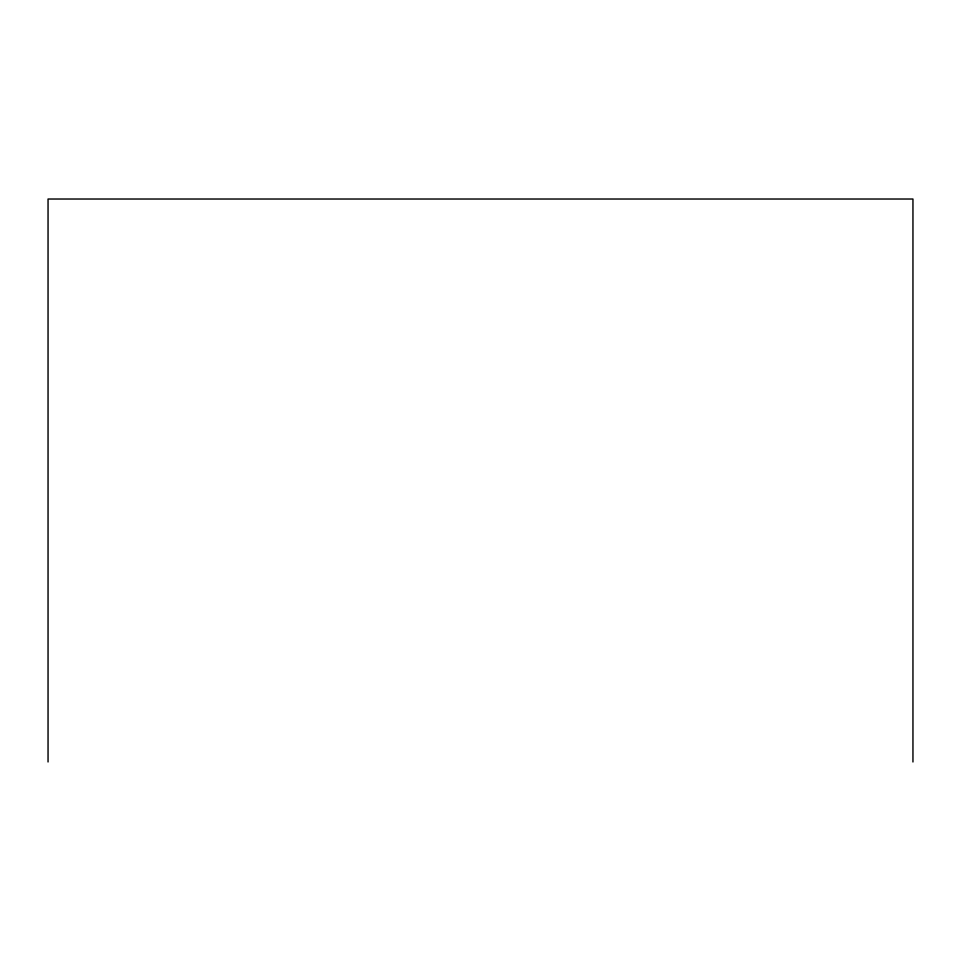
<?xml version="1.0" encoding="UTF-8"?>
<svg xmlns="http://www.w3.org/2000/svg" width="961" height="961" viewBox="0 0 961 961"><rect width="100%" height="100%" fill="white"/><g stroke="black" fill="none" stroke-linecap="round" stroke-linejoin="round"><path stroke-width="1.44" d="M912.95 761.977L912.95 199.023L48.05 199.023L48.05 761.977"/></g></svg>
